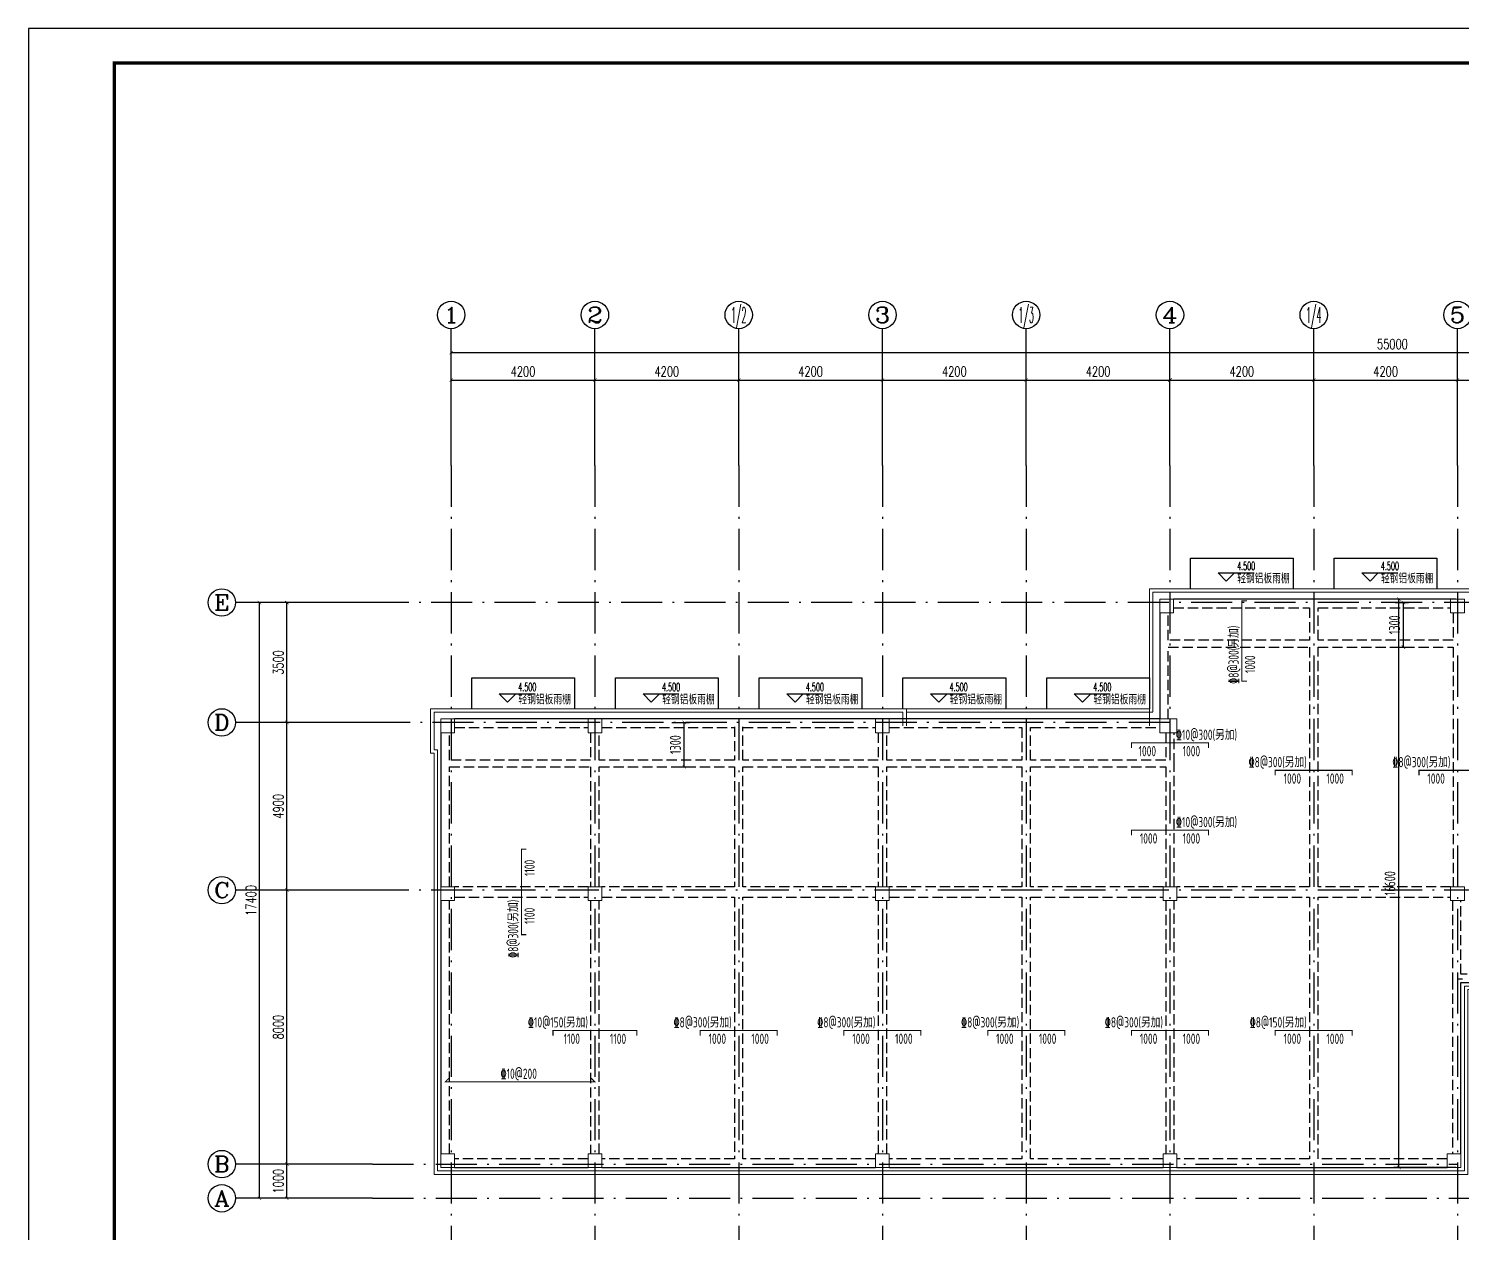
# Model space of a CAD drawing. Extents: x 169490 to 7584583, y -2399407 to 1374371.
# Drawn here: x 1588051 to 1629908, y 742389 to 777546 of the extents above; entities that cross this region are included whole.
import ezdxf
from ezdxf.enums import TextEntityAlignment as Align

# ---------------------------------------------------------------- set-up
doc = ezdxf.new("R2010")
doc.units = 0
doc.header["$LTSCALE"] = 100
for name, pattern in [('D3轴线点划线', [18.5, 12, -3, 0.5, -3]), ('DASH', [0.35, 0.25, -0.1]), ('H3普通虚线', [4.2, 3, -1.2])]:
    doc.linetypes.add(name, pattern=pattern)
doc.layers.get('0').update_dxf_attribs({"linetype": 'CONTINUOUS'})
doc.layers.get('DEFPOINTS').update_dxf_attribs({"linetype": 'CONTINUOUS'})
for name, color, linetype in [('AXIS', 3, 'CONTINUOUS'), ('AXIS_TEXT', 4, 'CONTINUOUS'), ('C-AXIS(轴号)', 3, 'CONTINUOUS'), ('C-AXIS-T(字)', 7, 'CONTINUOUS'), ('C-DOTE', 8, 'D3轴线点划线'), ('DIM_ELEV', 3, 'CONTINUOUS'), ('FSK_FREIN', 2, 'CONTINUOUS'), ('FSK_FTEXT', 4, 'CONTINUOUS'), ('FSK_ZREIN', 1, 'CONTINUOUS'), ('FSK_ZTEXT', 3, 'CONTINUOUS'), ('S-BEAM-LINE1', 4, 'CONTINUOUS'), ('S-BEAM-LINE2', 4, 'H3普通虚线'), ('S-SLAB-DIM', 92, 'CONTINUOUS'), ('图框', 140, 'CONTINUOUS'), ('立面', 73, 'CONTINUOUS')]:
    doc.layers.add(name, color=color, linetype=linetype)
for name, color, linetype, lineweight in [('S-COLU-LINE1', 6, 'CONTINUOUS', 18), ('平面-看线', 45, 'CONTINUOUS', 15), ('砼柱', 2, 'CONTINUOUS', 35)]:
    doc.layers.add(name, color=color, linetype=linetype, lineweight=lineweight)
doc.styles.add('_TCH_AXIS', font='COMPLEX', dxfattribs={"bigfont": 'GBCBIG'})
doc.styles.add('_TCH_DIM', font='SIMPLEX', dxfattribs={"bigfont": 'GBCBIG'})
doc.styles.add('_TCH_DIM_T3', font='SIMPLEX.shx', dxfattribs={"width": 0.705882, "bigfont": 'GBCBIG.shx'})
doc.styles.add('BW_Rein', font='Tssdeng.shx', dxfattribs={"width": 0.7, "bigfont": 'hztxt.shx'})
doc.styles.add('COMPLEX', font='COMPLEX')
doc.styles.get("Standard").update_dxf_attribs({"font": 'tssdeng.shx', "width": 0.7, "bigfont": 'hztxt.shx'})
doc.styles.add('TSSD_Dimension', font='Tssdeng.shx', dxfattribs={"width": 0.7, "bigfont": 'tssdchn.shx'})
doc.dimstyles.new('_TCH_ARCH&&100', dxfattribs={"dimtxt": 297.5, "dimasz": 100, "dimexe": 250, "dimexo": 300, "dimgap": 100, "dimtad": 1, "dimdec": 0, "dimzin": 0, "dimdsep": 46, "dimtxsty": '_TCH_DIM_T3', "dimblk": 'ARCHTICK', "dimcen": 0.09, "dimclrt": 7, "dimazin": 2, "dimtfac": 1, "dimtdec": 0, "dimtix": 1, "dimtmove": 2, "dimatfit": 3, "dimfxl": 1, "dimtolj": 1, "dimtzin": 0, "dimarcsym": 0})
doc.dimstyles.new('TSSD_100_100$0', dxfattribs={"dimtxt": 320, "dimasz": 100, "dimexe": 150, "dimexo": 150, "dimgap": 100, "dimtad": 1, "dimdec": 0, "dimzin": 0, "dimdsep": 46, "dimtxsty": 'TSSD_Dimension', "dimblk": 'ARCHTICK', "dimcen": 0, "dimclrt": 7, "dimadec": 1, "dimazin": 0, "dimtfac": 1, "dimtdec": 0, "dimtix": 1, "dimtmove": 2, "dimatfit": 3, "dimldrblk": '_TSDBK', "dimfxl": 1, "dimtolj": 1, "dimtzin": 0, "dimarcsym": 0})

# ---------------------------------------------------------------- blocks, each defined once
blk = doc.blocks.new('_ARCHTICK')
at = {"const_width": 0.15}
blk.add_lwpolyline([(-0.5, -0.5), (0.5, 0.5)], dxfattribs=at)
blk = doc.blocks.new('*D1722')
at = {"layer": 'AXIS', "color": 0, "lineweight": -2, "transparency": 16777216}
for p, q in [((1600395, 765083), (1600395, 768333)), ((1600395, 768083), (1655395, 768083)), ((1655395, 765083), (1655395, 768333))]:
    blk.add_line(p, q, dxfattribs=at)
at = {"layer": 'DEFPOINTS', "color": 0, "transparency": 16777216}
for p in [(1655395, 768083), (1600395, 764783), (1655395, 764783)]:
    blk.add_point(p, dxfattribs=at)
at = {"layer": 'AXIS', "color": 0, "lineweight": -2, "transparency": 16777216, "xscale": 100, "yscale": 100, "zscale": 100, "rotation": 180}
blk.add_blockref('_ARCHTICK', (1600395, 768083), dxfattribs=at)
at = {"layer": 'AXIS', "color": 0, "lineweight": -2, "transparency": 16777216, "xscale": 100, "yscale": 100, "zscale": 100}
blk.add_blockref('_ARCHTICK', (1655395, 768083), dxfattribs=at)
at = {"layer": 'AXIS', "color": 7, "transparency": 16777216, "insert": (1627895, 768332), "char_height": 297.5, "attachment_point": 5, "style": '_TCH_DIM_T3'}
blk.add_mtext('\\A1;55000', dxfattribs=at)
blk = doc.blocks.new('*D1729')
at = {"layer": 'AXIS', "color": 0, "lineweight": -2, "transparency": 16777216}
for p, q in [((1629795, 765083), (1629795, 767533)), ((1629795, 767283), (1633995, 767283)), ((1633995, 765083), (1633995, 767533))]:
    blk.add_line(p, q, dxfattribs=at)
at = {"layer": 'DEFPOINTS', "color": 0, "transparency": 16777216}
for p in [(1633995, 767283), (1629795, 764783), (1633995, 764783)]:
    blk.add_point(p, dxfattribs=at)
at = {"layer": 'AXIS', "color": 0, "lineweight": -2, "transparency": 16777216, "xscale": 100, "yscale": 100, "zscale": 100, "rotation": 180}
blk.add_blockref('_ARCHTICK', (1629795, 767283), dxfattribs=at)
at = {"layer": 'AXIS', "color": 0, "lineweight": -2, "transparency": 16777216, "xscale": 100, "yscale": 100, "zscale": 100}
blk.add_blockref('_ARCHTICK', (1633995, 767283), dxfattribs=at)
at = {"layer": 'AXIS', "color": 7, "transparency": 16777216, "insert": (1631895, 767532), "char_height": 297.5, "attachment_point": 5, "style": '_TCH_DIM_T3'}
blk.add_mtext('\\A1;4200', dxfattribs=at)
blk = doc.blocks.new('*D1730')
at = {"layer": 'AXIS', "color": 0, "lineweight": -2, "transparency": 16777216}
for p, q in [((1625595, 765083), (1625595, 767533)), ((1625595, 767283), (1629795, 767283)), ((1629795, 765083), (1629795, 767533))]:
    blk.add_line(p, q, dxfattribs=at)
at = {"layer": 'DEFPOINTS', "color": 0, "transparency": 16777216}
for p in [(1629795, 767283), (1625595, 764783), (1629795, 764783)]:
    blk.add_point(p, dxfattribs=at)
at = {"layer": 'AXIS', "color": 0, "lineweight": -2, "transparency": 16777216, "xscale": 100, "yscale": 100, "zscale": 100, "rotation": 180}
blk.add_blockref('_ARCHTICK', (1625595, 767283), dxfattribs=at)
at = {"layer": 'AXIS', "color": 0, "lineweight": -2, "transparency": 16777216, "xscale": 100, "yscale": 100, "zscale": 100}
blk.add_blockref('_ARCHTICK', (1629795, 767283), dxfattribs=at)
at = {"layer": 'AXIS', "color": 7, "transparency": 16777216, "insert": (1627695, 767532), "char_height": 297.5, "attachment_point": 5, "style": '_TCH_DIM_T3'}
blk.add_mtext('\\A1;4200', dxfattribs=at)
blk = doc.blocks.new('*D1731')
at = {"layer": 'AXIS', "color": 0, "lineweight": -2, "transparency": 16777216}
for p, q in [((1621395, 765083), (1621395, 767533)), ((1621395, 767283), (1625595, 767283)), ((1625595, 765083), (1625595, 767533))]:
    blk.add_line(p, q, dxfattribs=at)
at = {"layer": 'DEFPOINTS', "color": 0, "transparency": 16777216}
for p in [(1625595, 767283), (1621395, 764783), (1625595, 764783)]:
    blk.add_point(p, dxfattribs=at)
at = {"layer": 'AXIS', "color": 0, "lineweight": -2, "transparency": 16777216, "xscale": 100, "yscale": 100, "zscale": 100, "rotation": 180}
blk.add_blockref('_ARCHTICK', (1621395, 767283), dxfattribs=at)
at = {"layer": 'AXIS', "color": 0, "lineweight": -2, "transparency": 16777216, "xscale": 100, "yscale": 100, "zscale": 100}
blk.add_blockref('_ARCHTICK', (1625595, 767283), dxfattribs=at)
at = {"layer": 'AXIS', "color": 7, "transparency": 16777216, "insert": (1623495, 767532), "char_height": 297.5, "attachment_point": 5, "style": '_TCH_DIM_T3'}
blk.add_mtext('\\A1;4200', dxfattribs=at)
blk = doc.blocks.new('*D1732')
at = {"layer": 'AXIS', "color": 0, "lineweight": -2, "transparency": 16777216}
for p, q in [((1617195, 765083), (1617195, 767533)), ((1617195, 767283), (1621395, 767283)), ((1621395, 765083), (1621395, 767533))]:
    blk.add_line(p, q, dxfattribs=at)
at = {"layer": 'DEFPOINTS', "color": 0, "transparency": 16777216}
for p in [(1621395, 767283), (1617195, 764783), (1621395, 764783)]:
    blk.add_point(p, dxfattribs=at)
at = {"layer": 'AXIS', "color": 0, "lineweight": -2, "transparency": 16777216, "xscale": 100, "yscale": 100, "zscale": 100, "rotation": 180}
blk.add_blockref('_ARCHTICK', (1617195, 767283), dxfattribs=at)
at = {"layer": 'AXIS', "color": 0, "lineweight": -2, "transparency": 16777216, "xscale": 100, "yscale": 100, "zscale": 100}
blk.add_blockref('_ARCHTICK', (1621395, 767283), dxfattribs=at)
at = {"layer": 'AXIS', "color": 7, "transparency": 16777216, "insert": (1619295, 767532), "char_height": 297.5, "attachment_point": 5, "style": '_TCH_DIM_T3'}
blk.add_mtext('\\A1;4200', dxfattribs=at)
blk = doc.blocks.new('*D1733')
at = {"layer": 'AXIS', "color": 0, "lineweight": -2, "transparency": 16777216}
for p, q in [((1612995, 765083), (1612995, 767533)), ((1612995, 767283), (1617195, 767283)), ((1617195, 765083), (1617195, 767533))]:
    blk.add_line(p, q, dxfattribs=at)
at = {"layer": 'DEFPOINTS', "color": 0, "transparency": 16777216}
for p in [(1617195, 767283), (1612995, 764783), (1617195, 764783)]:
    blk.add_point(p, dxfattribs=at)
at = {"layer": 'AXIS', "color": 0, "lineweight": -2, "transparency": 16777216, "xscale": 100, "yscale": 100, "zscale": 100, "rotation": 180}
blk.add_blockref('_ARCHTICK', (1612995, 767283), dxfattribs=at)
at = {"layer": 'AXIS', "color": 0, "lineweight": -2, "transparency": 16777216, "xscale": 100, "yscale": 100, "zscale": 100}
blk.add_blockref('_ARCHTICK', (1617195, 767283), dxfattribs=at)
at = {"layer": 'AXIS', "color": 7, "transparency": 16777216, "insert": (1615095, 767532), "char_height": 297.5, "attachment_point": 5, "style": '_TCH_DIM_T3'}
blk.add_mtext('\\A1;4200', dxfattribs=at)
blk = doc.blocks.new('*D1734')
at = {"layer": 'AXIS', "color": 0, "lineweight": -2, "transparency": 16777216}
for p, q in [((1608795, 765083), (1608795, 767533)), ((1608795, 767283), (1612995, 767283)), ((1612995, 765083), (1612995, 767533))]:
    blk.add_line(p, q, dxfattribs=at)
at = {"layer": 'DEFPOINTS', "color": 0, "transparency": 16777216}
for p in [(1612995, 767283), (1608795, 764783), (1612995, 764783)]:
    blk.add_point(p, dxfattribs=at)
at = {"layer": 'AXIS', "color": 0, "lineweight": -2, "transparency": 16777216, "xscale": 100, "yscale": 100, "zscale": 100, "rotation": 180}
blk.add_blockref('_ARCHTICK', (1608795, 767283), dxfattribs=at)
at = {"layer": 'AXIS', "color": 0, "lineweight": -2, "transparency": 16777216, "xscale": 100, "yscale": 100, "zscale": 100}
blk.add_blockref('_ARCHTICK', (1612995, 767283), dxfattribs=at)
at = {"layer": 'AXIS', "color": 7, "transparency": 16777216, "insert": (1610895, 767532), "char_height": 297.5, "attachment_point": 5, "style": '_TCH_DIM_T3'}
blk.add_mtext('\\A1;4200', dxfattribs=at)
blk = doc.blocks.new('*D1735')
at = {"layer": 'AXIS', "color": 0, "lineweight": -2, "transparency": 16777216}
for p, q in [((1604595, 765083), (1604595, 767533)), ((1604595, 767283), (1608795, 767283)), ((1608795, 765083), (1608795, 767533))]:
    blk.add_line(p, q, dxfattribs=at)
at = {"layer": 'DEFPOINTS', "color": 0, "transparency": 16777216}
for p in [(1608795, 767283), (1604595, 764783), (1608795, 764783)]:
    blk.add_point(p, dxfattribs=at)
at = {"layer": 'AXIS', "color": 0, "lineweight": -2, "transparency": 16777216, "xscale": 100, "yscale": 100, "zscale": 100, "rotation": 180}
blk.add_blockref('_ARCHTICK', (1604595, 767283), dxfattribs=at)
at = {"layer": 'AXIS', "color": 0, "lineweight": -2, "transparency": 16777216, "xscale": 100, "yscale": 100, "zscale": 100}
blk.add_blockref('_ARCHTICK', (1608795, 767283), dxfattribs=at)
at = {"layer": 'AXIS', "color": 7, "transparency": 16777216, "insert": (1606695, 767532), "char_height": 297.5, "attachment_point": 5, "style": '_TCH_DIM_T3'}
blk.add_mtext('\\A1;4200', dxfattribs=at)
blk = doc.blocks.new('*D1736')
at = {"layer": 'AXIS', "color": 0, "lineweight": -2, "transparency": 16777216}
for p, q in [((1600395, 765083), (1600395, 767533)), ((1600395, 767283), (1604595, 767283)), ((1604595, 765083), (1604595, 767533))]:
    blk.add_line(p, q, dxfattribs=at)
at = {"layer": 'DEFPOINTS', "color": 0, "transparency": 16777216}
for p in [(1604595, 767283), (1600395, 764783), (1604595, 764783)]:
    blk.add_point(p, dxfattribs=at)
at = {"layer": 'AXIS', "color": 0, "lineweight": -2, "transparency": 16777216, "xscale": 100, "yscale": 100, "zscale": 100, "rotation": 180}
blk.add_blockref('_ARCHTICK', (1600395, 767283), dxfattribs=at)
at = {"layer": 'AXIS', "color": 0, "lineweight": -2, "transparency": 16777216, "xscale": 100, "yscale": 100, "zscale": 100}
blk.add_blockref('_ARCHTICK', (1604595, 767283), dxfattribs=at)
at = {"layer": 'AXIS', "color": 7, "transparency": 16777216, "insert": (1602495, 767532), "char_height": 297.5, "attachment_point": 5, "style": '_TCH_DIM_T3'}
blk.add_mtext('\\A1;4200', dxfattribs=at)
blk = doc.blocks.new('*D1737')
at = {"layer": 'AXIS', "color": 0, "lineweight": -2, "transparency": 16777216}
for p, q in [((1597795, 760783), (1594545, 760783)), ((1594795, 743383), (1594795, 760783)), ((1597795, 743383), (1594545, 743383))]:
    blk.add_line(p, q, dxfattribs=at)
at = {"layer": 'DEFPOINTS', "color": 0, "transparency": 16777216}
for p in [(1594795, 760783), (1598095, 760783), (1598095, 743383)]:
    blk.add_point(p, dxfattribs=at)
at = {"layer": 'AXIS', "color": 0, "lineweight": -2, "transparency": 16777216, "xscale": 100, "yscale": 100, "zscale": 100}
for p, rotation in [((1594795, 760783), 90), ((1594795, 743383), 270)]:
    blk.add_blockref('_ARCHTICK', p, dxfattribs=dict(at, rotation=rotation))
at = {"layer": 'AXIS', "color": 7, "transparency": 16777216, "insert": (1594546, 752083), "char_height": 297.5, "attachment_point": 5, "rotation": 90, "style": '_TCH_DIM_T3'}
blk.add_mtext('\\A1;17400', dxfattribs=at)
blk = doc.blocks.new('*D1738')
at = {"layer": 'AXIS', "color": 0, "lineweight": -2, "transparency": 16777216}
for p, q in [((1597795, 760783), (1595345, 760783)), ((1595595, 757283), (1595595, 760783)), ((1597795, 757283), (1595345, 757283))]:
    blk.add_line(p, q, dxfattribs=at)
at = {"layer": 'DEFPOINTS', "color": 0, "transparency": 16777216}
for p in [(1595595, 760783), (1598095, 760783), (1598095, 757283)]:
    blk.add_point(p, dxfattribs=at)
at = {"layer": 'AXIS', "color": 0, "lineweight": -2, "transparency": 16777216, "xscale": 100, "yscale": 100, "zscale": 100}
for p, rotation in [((1595595, 760783), 90), ((1595595, 757283), 270)]:
    blk.add_blockref('_ARCHTICK', p, dxfattribs=dict(at, rotation=rotation))
at = {"layer": 'AXIS', "color": 7, "transparency": 16777216, "insert": (1595346, 759033), "char_height": 297.5, "attachment_point": 5, "rotation": 90, "style": '_TCH_DIM_T3'}
blk.add_mtext('\\A1;3500', dxfattribs=at)
blk = doc.blocks.new('*D1739')
at = {"layer": 'AXIS', "color": 0, "lineweight": -2, "transparency": 16777216}
for p, q in [((1597795, 757283), (1595345, 757283)), ((1595595, 752383), (1595595, 757283)), ((1597795, 752383), (1595345, 752383))]:
    blk.add_line(p, q, dxfattribs=at)
at = {"layer": 'DEFPOINTS', "color": 0, "transparency": 16777216}
for p in [(1595595, 757283), (1598095, 757283), (1598095, 752383)]:
    blk.add_point(p, dxfattribs=at)
at = {"layer": 'AXIS', "color": 0, "lineweight": -2, "transparency": 16777216, "xscale": 100, "yscale": 100, "zscale": 100}
for p, rotation in [((1595595, 757283), 90), ((1595595, 752383), 270)]:
    blk.add_blockref('_ARCHTICK', p, dxfattribs=dict(at, rotation=rotation))
at = {"layer": 'AXIS', "color": 7, "transparency": 16777216, "insert": (1595346, 754833), "char_height": 297.5, "attachment_point": 5, "rotation": 90, "style": '_TCH_DIM_T3'}
blk.add_mtext('\\A1;4900', dxfattribs=at)
blk = doc.blocks.new('*D1740')
at = {"layer": 'AXIS', "color": 0, "lineweight": -2, "transparency": 16777216}
for p, q in [((1597795, 752383), (1595345, 752383)), ((1595595, 744383), (1595595, 752383)), ((1597795, 744383), (1595345, 744383))]:
    blk.add_line(p, q, dxfattribs=at)
at = {"layer": 'DEFPOINTS', "color": 0, "transparency": 16777216}
for p in [(1595595, 752383), (1598095, 752383), (1598095, 744383)]:
    blk.add_point(p, dxfattribs=at)
at = {"layer": 'AXIS', "color": 0, "lineweight": -2, "transparency": 16777216, "xscale": 100, "yscale": 100, "zscale": 100}
for p, rotation in [((1595595, 752383), 90), ((1595595, 744383), 270)]:
    blk.add_blockref('_ARCHTICK', p, dxfattribs=dict(at, rotation=rotation))
at = {"layer": 'AXIS', "color": 7, "transparency": 16777216, "insert": (1595346, 748383), "char_height": 297.5, "attachment_point": 5, "rotation": 90, "style": '_TCH_DIM_T3'}
blk.add_mtext('\\A1;8000', dxfattribs=at)
blk = doc.blocks.new('*D1741')
at = {"layer": 'AXIS', "color": 0, "lineweight": -2, "transparency": 16777216}
for p, q in [((1597795, 744383), (1595345, 744383)), ((1595595, 743383), (1595595, 744383)), ((1597795, 743383), (1595345, 743383))]:
    blk.add_line(p, q, dxfattribs=at)
at = {"layer": 'DEFPOINTS', "color": 0, "transparency": 16777216}
for p in [(1595595, 744383), (1598095, 744383), (1598095, 743383)]:
    blk.add_point(p, dxfattribs=at)
at = {"layer": 'AXIS', "color": 0, "lineweight": -2, "transparency": 16777216, "xscale": 100, "yscale": 100, "zscale": 100}
for p, rotation in [((1595595, 744383), 90), ((1595595, 743383), 270)]:
    blk.add_blockref('_ARCHTICK', p, dxfattribs=dict(at, rotation=rotation))
at = {"layer": 'AXIS', "color": 7, "transparency": 16777216, "insert": (1595346, 743883), "char_height": 297.5, "attachment_point": 5, "rotation": 90, "style": '_TCH_DIM_T3'}
blk.add_mtext('\\A1;1000', dxfattribs=at)
blk = doc.blocks.new('_AXISO')
blk.add_circle((0, 0), 0.5)
at = {"layer": 'AXIS_TEXT', "style": 'COMPLEX', "width": 1.041667}
blk.add_attdef('A', text='', height=0.56, dxfattribs=at).set_placement((-0.25, -0.28), (0.25, -0.28), align=Align.FIT)
blk = doc.blocks.new('*D1742')
at = {"layer": 'DEFPOINTS', "color": 0, "ltscale": 10, "transparency": 16777216}
for p in [(1606695, 757283), (1607206, 757283), (1606695, 755983)]:
    blk.add_point(p, dxfattribs=at)
at = {"layer": 'S-SLAB-DIM', "color": 0, "lineweight": -2, "ltscale": 10, "transparency": 16777216}
for p, q in [((1606845, 757283), (1607356, 757283)), ((1607206, 755983), (1607206, 757283)), ((1606845, 755983), (1607356, 755983))]:
    blk.add_line(p, q, dxfattribs=at)
at = {"layer": 'S-SLAB-DIM', "color": 0, "lineweight": -2, "ltscale": 10, "transparency": 16777216, "xscale": 100, "yscale": 100, "zscale": 100}
for p, rotation in [((1607206, 757283), 90), ((1607206, 755983), 270)]:
    blk.add_blockref('_ARCHTICK', p, dxfattribs=dict(at, rotation=rotation))
at = {"layer": 'S-SLAB-DIM', "color": 7, "ltscale": 10, "transparency": 16777216, "insert": (1606946, 756633), "char_height": 320, "attachment_point": 5, "rotation": 90, "style": 'TSSD_Dimension'}
blk.add_mtext('\\A1;1300', dxfattribs=at)
blk = doc.blocks.new('_TSDBK')
blk.add_line((-1, 0), (0, 0))
at = {"const_width": 0.5}
blk.add_lwpolyline([(-0.7, -0.7), (0.7, 0.7)], dxfattribs=at)
blk = doc.blocks.new('*D1743')
at = {"layer": 'DEFPOINTS', "color": 0, "ltscale": 10, "transparency": 16777216}
for p in [(1627822, 760783), (1628215, 760783), (1627822, 759483)]:
    blk.add_point(p, dxfattribs=at)
at = {"layer": 'S-SLAB-DIM', "color": 0, "lineweight": -2, "ltscale": 10, "transparency": 16777216}
for p, q in [((1627972, 760783), (1628365, 760783)), ((1628215, 759483), (1628215, 760783)), ((1627972, 759483), (1628365, 759483))]:
    blk.add_line(p, q, dxfattribs=at)
at = {"layer": 'S-SLAB-DIM', "color": 0, "lineweight": -2, "ltscale": 10, "transparency": 16777216, "xscale": 100, "yscale": 100, "zscale": 100}
for p, rotation in [((1628215, 760783), 90), ((1628215, 759483), 270)]:
    blk.add_blockref('_ARCHTICK', p, dxfattribs=dict(at, rotation=rotation))
at = {"layer": 'S-SLAB-DIM', "color": 7, "ltscale": 10, "transparency": 16777216, "insert": (1627955, 760133), "char_height": 320, "attachment_point": 5, "rotation": 90, "style": 'TSSD_Dimension'}
blk.add_mtext('\\A1;1300', dxfattribs=at)
blk = doc.blocks.new('*D4004')
at = {"layer": 'DEFPOINTS', "color": 0, "ltscale": 10, "transparency": 16777216}
for p in [(1628083, 760883), (1629895, 760883), (1629895, 744283)]:
    blk.add_point(p, dxfattribs=at)
at = {"layer": 'S-SLAB-DIM', "color": 0, "lineweight": -2, "ltscale": 10, "transparency": 16777216}
for p, q in [((1629745, 760883), (1627933, 760883)), ((1628083, 744283), (1628083, 760883)), ((1629745, 744283), (1627933, 744283))]:
    blk.add_line(p, q, dxfattribs=at)
at = {"layer": 'S-SLAB-DIM', "color": 0, "lineweight": -2, "ltscale": 10, "transparency": 16777216, "xscale": 100, "yscale": 100, "zscale": 100}
for p, rotation in [((1628083, 760883), 90), ((1628083, 744283), 270)]:
    blk.add_blockref('_ARCHTICK', p, dxfattribs=dict(at, rotation=rotation))
at = {"layer": 'S-SLAB-DIM', "color": 7, "ltscale": 10, "transparency": 16777216, "insert": (1627823, 752583), "char_height": 320, "attachment_point": 5, "rotation": 90, "style": 'TSSD_Dimension'}
blk.add_mtext('\\A1;16600', dxfattribs=at)

msp = doc.modelspace()

# ---------------------------------------------------------------- linework, layer by layer
at = {"layer": 'C-AXIS(轴号)'}
for p, q in [((1600395, 764783), (1600395, 768783)), ((1604595, 764783), (1604595, 768783)), ((1608795, 764783), (1608795, 768783)), ((1612995, 764783), (1612995, 768783)), ((1617195, 764783), (1617195, 768783)), ((1621395, 764783), (1621395, 768783)), ((1625595, 764783), (1625595, 768783)), ((1629795, 764783), (1629795, 768783)), ((1598095, 760783), (1594095, 760783)), ((1598095, 757283), (1594095, 757283)), ((1598095, 752383), (1594095, 752383)), ((1598095, 744383), (1594095, 744383)), ((1598095, 743383), (1594095, 743383))]:
    msp.add_line(p, q, dxfattribs=at)
at = {"layer": 'C-DOTE'}
for p, q in [((1600395, 764783), (1600395, 738583)), ((1604595, 764783), (1604595, 738583)), ((1608795, 764783), (1608795, 738583)), ((1612995, 764783), (1612995, 738583)), ((1617195, 764783), (1617195, 738583)), ((1621395, 764783), (1621395, 738583)), ((1625595, 764783), (1625595, 738583)), ((1629795, 764783), (1629795, 738583)), ((1656510.4, 760783), (1598095, 760783)), ((1621395, 757283), (1598095, 757283)), ((1656510.4, 752383), (1598095, 752383)), ((1639195, 749783), (1629795, 749783)), ((1598095, 744383), (1629795, 744383)), ((1598095, 743383), (1656510.4, 743383))]:
    msp.add_line(p, q, dxfattribs=at)
at = {"layer": 'DIM_ELEV'}
for p, q in [((1622800.6, 761652.7), (1623850.2, 761652.7)), ((1623040.6, 761412.7), (1622800.6, 761652.7)), ((1623040.6, 761412.7), (1623280.6, 761652.7)), ((1627240.6, 761412.7), (1627000.6, 761652.7)), ((1627000.6, 761652.7), (1628050.2, 761652.7)), ((1627240.6, 761412.7), (1627480.6, 761652.7)), ((1602040.6, 757877.3), (1601800.6, 758117.3)), ((1601800.6, 758117.3), (1602850.2, 758117.3)), ((1602040.6, 757877.3), (1602280.6, 758117.3)), ((1606240.6, 757877.3), (1606000.6, 758117.3)), ((1606000.6, 758117.3), (1607050.2, 758117.3)), ((1606240.6, 757877.3), (1606480.6, 758117.3)), ((1610200.6, 758117.3), (1611250.2, 758117.3)), ((1610440.6, 757877.3), (1610200.6, 758117.3)), ((1610440.6, 757877.3), (1610680.6, 758117.3)), ((1614640.6, 757877.3), (1614400.6, 758117.3)), ((1614400.6, 758117.3), (1615450.2, 758117.3)), ((1614640.6, 757877.3), (1614880.6, 758117.3)), ((1618840.6, 757877.3), (1618600.6, 758117.3)), ((1618600.6, 758117.3), (1619650.2, 758117.3)), ((1618840.6, 757877.3), (1619080.6, 758117.3))]:
    msp.add_line(p, q, dxfattribs=at)
at = {"layer": 'FSK_FREIN', "const_width": 30}
for points in [[(1623645.1, 758483), (1623495.1, 758483), (1623495.1, 760837.9), (1623645.1, 760837.9)], [(1620270, 756532.9), (1620270, 756682.9), (1622520, 756682.9), (1622520, 756532.9)], [(1624470, 755732.9), (1624470, 755882.9), (1626720, 755882.9), (1626720, 755732.9)], [(1628670, 755732.9), (1628670, 755882.9), (1630920, 755882.9), (1630920, 755732.9)], [(1620270, 753982.9), (1620270, 754132.9), (1622520, 754132.9), (1622520, 753982.9)], [(1602595.1, 751083), (1602445.1, 751083), (1602445.1, 753583), (1602595.1, 753583)], [(1603370, 748132.9), (1603370, 748282.9), (1605820, 748282.9), (1605820, 748132.9)], [(1607670, 748132.9), (1607670, 748282.9), (1609920, 748282.9), (1609920, 748132.9)], [(1611870, 748132.9), (1611870, 748282.9), (1614120, 748282.9), (1614120, 748132.9)], [(1616070, 748132.9), (1616070, 748282.9), (1618320, 748282.9), (1618320, 748132.9)], [(1620270, 748132.9), (1620270, 748282.9), (1622520, 748282.9), (1622520, 748132.9)], [(1624470, 748132.9), (1624470, 748282.9), (1626720, 748282.9), (1626720, 748132.9)]]:
    msp.add_lwpolyline(points, dxfattribs=at)
at = {"layer": 'FSK_ZREIN', "const_width": 30}
msp.add_lwpolyline([(1600326.1, 746886.6), (1600220, 746780.5), (1604595, 746780.5), (1604489, 746886.6)], dxfattribs=at)
at = {"layer": 'S-BEAM-LINE1'}
for p, q in [((1625595, 760883), (1621495, 760883)), ((1629595, 760883), (1625595, 760883)), ((1621095, 760483), (1621095, 759583)), ((1621095, 759583), (1621095, 757383)), ((1604595, 757383), (1600495, 757383)), ((1608795, 757383), (1604595, 757383)), ((1612995, 757383), (1608795, 757383)), ((1617195, 757383), (1612995, 757383)), ((1621095, 757383), (1617195, 757383)), ((1600095, 756983), (1600095, 756083)), ((1600095, 756083), (1600095, 752483)), ((1600095, 752083), (1600095, 744683)), ((1629895, 744683), (1629895, 749683)), ((1629895, 749683), (1638895, 749683)), ((1600495, 744283), (1604395, 744283)), ((1604795, 744283), (1608795, 744283)), ((1608795, 744283), (1612795, 744283)), ((1613195, 744283), (1617195, 744283)), ((1617195, 744283), (1621195, 744283)), ((1621595, 744283), (1625595, 744283)), ((1625595, 744283), (1629495, 744283))]:
    msp.add_line(p, q, dxfattribs=at)
at = {"layer": 'S-BEAM-LINE2'}
for p, q in [((1621495, 760633), (1625470, 760633)), ((1625470, 760633), (1625470, 759683)), ((1625720, 760633), (1629595, 760633)), ((1625720, 759683), (1625720, 760633)), ((1621345, 759683), (1621345, 760483)), ((1629670, 760483), (1629670, 759683)), ((1625470, 759683), (1621345, 759683)), ((1621345, 757383), (1621345, 759483)), ((1621345, 759483), (1625470, 759483)), ((1625470, 759483), (1625470, 752483)), ((1629670, 759683), (1625720, 759683)), ((1625720, 752483), (1625720, 759483)), ((1625720, 759483), (1629670, 759483)), ((1629670, 759483), (1629670, 752483)), ((1600345, 756183), (1600345, 756983)), ((1600495, 757133), (1604395, 757133)), ((1604470, 756983), (1604470, 756183)), ((1604720, 756183), (1604720, 756983)), ((1604795, 757133), (1608670, 757133)), ((1608670, 757158), (1608670, 756183)), ((1608920, 756183), (1608920, 757158)), ((1608920, 757133), (1612795, 757133)), ((1612870, 756983), (1612870, 756183)), ((1613120, 756183), (1613120, 756983)), ((1613195, 757133), (1617070, 757133)), ((1617070, 757133), (1617070, 756183)), ((1617320, 757133), (1621095, 757133)), ((1617320, 756183), (1617320, 757133)), ((1621270, 756983), (1621270, 756183)), ((1621520, 756083), (1621520, 756983)), ((1604470, 756183), (1600345, 756183)), ((1600345, 752483), (1600345, 755983)), ((1600345, 755983), (1604470, 755983)), ((1604470, 755983), (1604470, 752483)), ((1608670, 756183), (1604720, 756183)), ((1604720, 752483), (1604720, 755983)), ((1604720, 755983), (1608670, 755983)), ((1608670, 755983), (1608670, 752483)), ((1612870, 756183), (1608920, 756183)), ((1608920, 752483), (1608920, 755983)), ((1608920, 755983), (1612870, 755983)), ((1612870, 755983), (1612870, 752483)), ((1617070, 756183), (1613120, 756183)), ((1613120, 752483), (1613120, 755983)), ((1613120, 755983), (1617070, 755983)), ((1617070, 755983), (1617070, 752483)), ((1621270, 756183), (1617320, 756183)), ((1617320, 752483), (1617320, 755983)), ((1617320, 755983), (1621270, 755983)), ((1621270, 755983), (1621270, 752483)), ((1621520, 752483), (1621520, 756083)), ((1604395, 752483), (1600495, 752483)), ((1600495, 752183), (1604395, 752183)), ((1608670, 752483), (1604795, 752483)), ((1604795, 752183), (1608670, 752183)), ((1608670, 752183), (1608670, 744533)), ((1612795, 752483), (1608920, 752483)), ((1608920, 752183), (1612795, 752183)), ((1608920, 744533), (1608920, 752183)), ((1617070, 752483), (1613195, 752483)), ((1613195, 752183), (1617070, 752183)), ((1617070, 752183), (1617070, 744533)), ((1621195, 752483), (1617320, 752483)), ((1617320, 752183), (1621195, 752183)), ((1617320, 744533), (1617320, 752183)), ((1625470, 752483), (1621595, 752483)), ((1621595, 752183), (1625470, 752183)), ((1625470, 752183), (1625470, 744533)), ((1629595, 752483), (1625720, 752483)), ((1625720, 752183), (1629595, 752183)), ((1625720, 744533), (1625720, 752183)), ((1600345, 744683), (1600345, 752083)), ((1604470, 752083), (1604470, 744683)), ((1604720, 744683), (1604720, 752083)), ((1612870, 752083), (1612870, 744683)), ((1613120, 744683), (1613120, 752083)), ((1621270, 752083), (1621270, 744683)), ((1621520, 744683), (1621520, 752083)), ((1629645, 752083), (1629645, 749783)), ((1629895, 749933), (1629895, 752083)), ((1629645, 749783), (1629645, 744683)), ((1638895, 749933), (1629895, 749933)), ((1604395, 744533), (1600495, 744533)), ((1608670, 744533), (1604795, 744533)), ((1612795, 744533), (1608920, 744533)), ((1617070, 744533), (1613195, 744533)), ((1621195, 744533), (1617320, 744533)), ((1625470, 744533), (1621595, 744533)), ((1629495, 744533), (1625720, 744533))]:
    msp.add_line(p, q, dxfattribs=at)
at = {"layer": 'S-COLU-LINE1'}
for points in [[(1621495, 760883), (1621095, 760883), (1621095, 760483), (1621495, 760483)], [(1629995, 760883), (1629595, 760883), (1629595, 760483), (1629995, 760483)], [(1600495, 757383), (1600095, 757383), (1600095, 756983), (1600495, 756983)], [(1604795, 757383), (1604395, 757383), (1604395, 756983), (1604795, 756983)], [(1613195, 757383), (1612795, 757383), (1612795, 756983), (1613195, 756983)], [(1621595, 757383), (1621095, 757383), (1621095, 756983), (1621595, 756983)], [(1600495, 752483), (1600095, 752483), (1600095, 752083), (1600495, 752083)], [(1604795, 752483), (1604395, 752483), (1604395, 752083), (1604795, 752083)], [(1613195, 752483), (1612795, 752483), (1612795, 752083), (1613195, 752083)], [(1621595, 752483), (1621195, 752483), (1621195, 752083), (1621595, 752083)], [(1629995, 752483), (1629595, 752483), (1629595, 752083), (1629995, 752083)], [(1600495, 744683), (1600095, 744683), (1600095, 744283), (1600495, 744283)], [(1604795, 744683), (1604395, 744683), (1604395, 744283), (1604795, 744283)], [(1613195, 744683), (1612795, 744683), (1612795, 744283), (1613195, 744283)], [(1621595, 744683), (1621195, 744683), (1621195, 744283), (1621595, 744283)], [(1629895, 744683), (1629495, 744683), (1629495, 744283), (1629895, 744283)]]:
    msp.add_lwpolyline(points, close=True, dxfattribs=at)
at = {"layer": '图框'}
msp.add_lwpolyline([(1588050.5, 718145.5), (1672150.5, 718145.5), (1672150.5, 777545.5), (1588050.5, 777545.5)], close=True, dxfattribs=at)
at = {"layer": '图框', "const_width": 100}
msp.add_lwpolyline([(1590550.5, 719145.5), (1671150.5, 719145.5), (1671150.5, 776545.5), (1590550.5, 776545.5)], close=True, dxfattribs=at)
at = {"layer": '平面-看线'}
for points in [[(1634695, 760883), (1634695, 761183), (1620795, 761183), (1620795, 757683), (1620795, 757683), (1620795, 757183)], [(1613695, 757183), (1613695, 757683), (1599795, 757683), (1599795, 756383), (1599895, 756383)], [(1613695, 757683), (1620795, 757683)], [(1599895, 756383), (1599895, 744083), (1630095, 744083), (1630095, 749483), (1638395, 749483)]]:
    msp.add_lwpolyline(points, dxfattribs=at)
at = {"layer": '平面-看线', "linetype": 'DASH', "ltscale": 0.8}
for points in [[(1634595, 760883), (1634595, 761083), (1620895, 761083), (1620895, 757583), (1620795, 757583), (1620795, 757183)], [(1613595, 757183), (1613595, 757583), (1599895, 757583), (1599895, 756483), (1599995, 756483)], [(1620795, 757583), (1613695, 757583)], [(1620795, 757383), (1613695, 757383)], [(1599995, 756483), (1599995, 744183), (1629995, 744183), (1629995, 749583), (1638395, 749583)]]:
    msp.add_lwpolyline(points, dxfattribs=at)
at = {"layer": '砼柱', "ltscale": 10}
msp.add_lwpolyline([(1590550.5, 776545.5), (1664155.5, 776545.5), (1664155.5, 719145.5), (1590550.5, 719145.5)], close=True, dxfattribs=at)
at = {"layer": '立面', "color": 4}
for points in [[(1621995, 761183), (1621995, 762083), (1624995, 762083), (1624995, 761183)], [(1626195, 761183), (1626195, 762083), (1629195, 762083), (1629195, 761183)], [(1600995, 757683), (1600995, 758583), (1603995, 758583), (1603995, 757683)], [(1605195, 757683), (1605195, 758583), (1608195, 758583), (1608195, 757683)], [(1609395, 757683), (1609395, 758583), (1612395, 758583), (1612395, 757683)], [(1613595, 757683), (1613595, 758583), (1616595, 758583), (1616595, 757683)], [(1617795, 757683), (1617795, 758583), (1620795, 758583), (1620795, 757683)]]:
    msp.add_lwpolyline(points, dxfattribs=at)

# ---------------------------------------------------------------- block references
at = {"layer": 'C-AXIS(轴号)'}
ref = msp.add_blockref('_AXISO', (1600395, 769183), dxfattribs=dict(at, xscale=800, yscale=800, zscale=800))
ref.add_attrib('A', '1', dxfattribs={"layer": 'C-AXIS-T(字)', "height": 452.5, "style": '_TCH_AXIS', "width": 2.333333}).set_placement((1600168.7, 768956.7), (1600621.3, 768956.7), align=Align.FIT)
ref = msp.add_blockref('_AXISO', (1604595, 769183), dxfattribs=dict(at, xscale=800, yscale=800, zscale=800))
ref.add_attrib('A', '2', dxfattribs={"layer": 'C-AXIS-T(字)', "height": 452.5, "style": '_TCH_AXIS', "width": 1.5}).set_placement((1604368.7, 768956.7), (1604821.3, 768956.7), align=Align.FIT)
ref = msp.add_blockref('_AXISO', (1608795, 769183), dxfattribs=dict(at, xscale=800, yscale=800, zscale=800))
ref.add_attrib('A', '1/2', dxfattribs={"layer": 'C-AXIS-T(字)', "height": 452.55, "style": '_TCH_AXIS', "width": 0.411765}).set_placement((1608568.7, 768956.7), (1609021.3, 768956.7), align=Align.FIT)
ref = msp.add_blockref('_AXISO', (1612995, 769183), dxfattribs=dict(at, xscale=800, yscale=800, zscale=800))
ref.add_attrib('A', '3', dxfattribs={"layer": 'C-AXIS-T(字)', "height": 452.5, "style": '_TCH_AXIS', "width": 1.5}).set_placement((1612768.7, 768956.7), (1613221.3, 768956.7), align=Align.FIT)
ref = msp.add_blockref('_AXISO', (1617195, 769183), dxfattribs=dict(at, xscale=800, yscale=800, zscale=800))
ref.add_attrib('A', '1/3', dxfattribs={"layer": 'C-AXIS-T(字)', "height": 452.55, "style": '_TCH_AXIS', "width": 0.411765}).set_placement((1616968.7, 768956.7), (1617421.3, 768956.7), align=Align.FIT)
ref = msp.add_blockref('_AXISO', (1621395, 769183), dxfattribs=dict(at, xscale=800, yscale=800, zscale=800))
ref.add_attrib('A', '4', dxfattribs={"layer": 'C-AXIS-T(字)', "height": 452.5, "style": '_TCH_AXIS', "width": 1.3125}).set_placement((1621168.7, 768956.7), (1621621.3, 768956.7), align=Align.FIT)
ref = msp.add_blockref('_AXISO', (1625595, 769183), dxfattribs=dict(at, xscale=800, yscale=800, zscale=800))
ref.add_attrib('A', '1/4', dxfattribs={"layer": 'C-AXIS-T(字)', "height": 452.55, "style": '_TCH_AXIS', "width": 0.396226}).set_placement((1625368.7, 768956.7), (1625821.3, 768956.7), align=Align.FIT)
ref = msp.add_blockref('_AXISO', (1629795, 769183), dxfattribs=dict(at, xscale=800, yscale=800, zscale=800))
ref.add_attrib('A', '5', dxfattribs={"layer": 'C-AXIS-T(字)', "height": 452.5, "style": '_TCH_AXIS', "width": 1.5}).set_placement((1629568.7, 768956.7), (1630021.3, 768956.7), align=Align.FIT)
ref = msp.add_blockref('_AXISO', (1593695, 760783), dxfattribs=dict(at, xscale=800, yscale=800, zscale=800))
ref.add_attrib('A', 'E', dxfattribs={"layer": 'C-AXIS-T(字)', "height": 452.5, "style": '_TCH_AXIS', "width": 1.3125}).set_placement((1593468.7, 760556.7), (1593921.3, 760556.7), align=Align.FIT)
ref = msp.add_blockref('_AXISO', (1593695, 757283), dxfattribs=dict(at, xscale=800, yscale=800, zscale=800))
ref.add_attrib('A', 'D', dxfattribs={"layer": 'C-AXIS-T(字)', "height": 452.5, "style": '_TCH_AXIS', "width": 1.235294}).set_placement((1593468.7, 757056.7), (1593921.3, 757056.7), align=Align.FIT)
ref = msp.add_blockref('_AXISO', (1593695, 752383), dxfattribs=dict(at, xscale=800, yscale=800, zscale=800))
ref.add_attrib('A', 'C', dxfattribs={"layer": 'C-AXIS-T(字)', "height": 452.5, "style": '_TCH_AXIS', "width": 1.4}).set_placement((1593468.7, 752156.7), (1593921.3, 752156.7), align=Align.FIT)
ref = msp.add_blockref('_AXISO', (1593695, 744383), dxfattribs=dict(at, xscale=800, yscale=800, zscale=800))
ref.add_attrib('A', 'B', dxfattribs={"layer": 'C-AXIS-T(字)', "height": 452.5, "style": '_TCH_AXIS', "width": 1.235294}).set_placement((1593468.7, 744156.7), (1593921.3, 744156.7), align=Align.FIT)
ref = msp.add_blockref('_AXISO', (1593695, 743383), dxfattribs=dict(at, xscale=800, yscale=800, zscale=800))
ref.add_attrib('A', 'A', dxfattribs={"layer": 'C-AXIS-T(字)', "height": 452.5, "style": '_TCH_AXIS', "width": 1.166667}).set_placement((1593468.7, 743156.7), (1593921.3, 743156.7), align=Align.FIT)

# ---------------------------------------------------------------- texts
at = {"layer": 'DIM_ELEV', "style": '_TCH_DIM', "width": 0.494118}
for p in [(1623355.8, 761732.8), (1627555.8, 761732.8), (1602355.8, 758197.4), (1606555.8, 758197.4), (1610755.8, 758197.4), (1614955.8, 758197.4), (1619155.8, 758197.4)]:
    msp.add_text('4.500', height=238, dxfattribs=at).set_placement(p)
at = {"layer": 'DIM_ELEV', "width": 0.7}
for p in [(1623358.9, 761347.1), (1627558.9, 761347.1), (1602358.9, 757811.7), (1606558.9, 757811.7), (1610758.9, 757811.7), (1614958.9, 757811.7), (1619158.9, 757811.7)]:
    msp.add_text('轻钢铝板雨棚', height=270.07, dxfattribs=at).set_placement(p)
at = {"layer": 'FSK_FTEXT', "style": 'BW_Rein', "width": 0.7}
for p in [(1623405.1, 760107), (1602355.1, 752103)]:
    msp.add_text('%%1328@300(另加)', height=300, rotation=89.99999, dxfattribs=at).set_placement(p, align=Align.RIGHT)
for s, p in [('1000', (1623585.1, 758983)), ('1100', (1602535.1, 753033)), ('1100', (1602535.1, 751633))]:
    msp.add_text(s, height=300, rotation=89.99999, dxfattribs=at).set_placement(p, align=Align.TOP_CENTER)
for s, p in [('%%13210@300(另加)', (1623354.7, 756772.9)), ('%%1328@300(另加)', (1625390, 755972.9)), ('%%1328@300(另加)', (1629590, 755972.9)), ('%%13210@300(另加)', (1623354.7, 754222.9)), ('%%13210@150(另加)', (1604390, 748372.9)), ('%%1328@300(另加)', (1608590, 748372.9)), ('%%1328@300(另加)', (1612790, 748372.9)), ('%%1328@300(另加)', (1616990, 748372.9)), ('%%1328@300(另加)', (1621190, 748372.9)), ('%%1328@150(另加)', (1625390, 748372.9))]:
    msp.add_text(s, height=300, dxfattribs=at).set_placement(p, align=Align.RIGHT)
for s, p in [('1000', (1620732.6, 756592.9)), ('1000', (1622020, 756592.9)), ('1000', (1624970, 755792.9)), ('1000', (1626220, 755792.9)), ('1000', (1629170, 755792.9)), ('1000', (1620770, 754042.9)), ('1000', (1622020, 754042.9)), ('1100', (1603920, 748192.9)), ('1100', (1605270, 748192.9)), ('1000', (1608170, 748192.9)), ('1000', (1609420, 748192.9)), ('1000', (1612370, 748192.9)), ('1000', (1613620, 748192.9)), ('1000', (1616570, 748192.9)), ('1000', (1617820, 748192.9)), ('1000', (1620770, 748192.9)), ('1000', (1622020, 748192.9)), ('1000', (1624970, 748192.9)), ('1000', (1626220, 748192.9))]:
    msp.add_text(s, height=300, dxfattribs=at).set_placement(p, align=Align.TOP_CENTER)
at = {"layer": 'FSK_ZTEXT', "style": 'BW_Rein', "width": 0.7}
msp.add_text('%%13210@200', height=300, dxfattribs=at).set_placement((1601834.1, 746870.5))

# ---------------------------------------------------------------- dimensions: what is measured, and where the dimension line sits
at = {"layer": 'AXIS'}
for p1, p2, distance, picture, middle in [((1600395, 764783), (1655395, 764783), 3300, '*D1722', (1627895, 768331.7)), ((1600395, 764783), (1604595, 764783), 2500, '*D1736', (1602495, 767531.7)), ((1604595, 764783), (1608795, 764783), 2500, '*D1735', (1606695, 767531.7)), ((1608795, 764783), (1612995, 764783), 2500, '*D1734', (1610895, 767531.7)), ((1612995, 764783), (1617195, 764783), 2500, '*D1733', (1615095, 767531.7)), ((1617195, 764783), (1621395, 764783), 2500, '*D1732', (1619295, 767531.7)), ((1621395, 764783), (1625595, 764783), 2500, '*D1731', (1623495, 767531.7)), ((1625595, 764783), (1629795, 764783), 2500, '*D1730', (1627695, 767531.7)), ((1629795, 764783), (1633995, 764783), 2500, '*D1729', (1631895, 767531.7)), ((1598095, 743383), (1598095, 760783), 3300, '*D1737', (1594546.3, 752083)), ((1598095, 757283), (1598095, 760783), 2500, '*D1738', (1595346.3, 759033)), ((1598095, 752383), (1598095, 757283), 2500, '*D1739', (1595346.3, 754833)), ((1598095, 744383), (1598095, 752383), 2500, '*D1740', (1595346.3, 748383)), ((1598095, 743383), (1598095, 744383), 2500, '*D1741', (1595346.3, 743883))]:
    dim = msp.add_aligned_dim(p1=p1, p2=p2, distance=distance, dimstyle='_TCH_ARCH&&100', dxfattribs=at)
    dim.commit()
    dim.dimension.update_dxf_attribs({"geometry": picture, "text_midpoint": middle})
at = {"layer": 'S-SLAB-DIM', "ltscale": 10}
for base, p1, p2, picture, middle in [((1628082.9, 760883), (1629895, 744283), (1629895, 760883), '*D4004', (1627822.9, 752583)), ((1628215.4, 760783), (1627822.3, 759483), (1627822.3, 760783), '*D1743', (1627955.4, 760133)), ((1607206, 757283), (1606695, 755983), (1606695, 757283), '*D1742', (1606946, 756633))]:
    dim = msp.add_linear_dim(base=base, p1=p1, p2=p2, angle=90, dimstyle='TSSD_100_100$0', dxfattribs=at)
    dim.commit()
    dim.dimension.update_dxf_attribs({"geometry": picture, "text_midpoint": middle})

doc.saveas('drawing.dxf')
